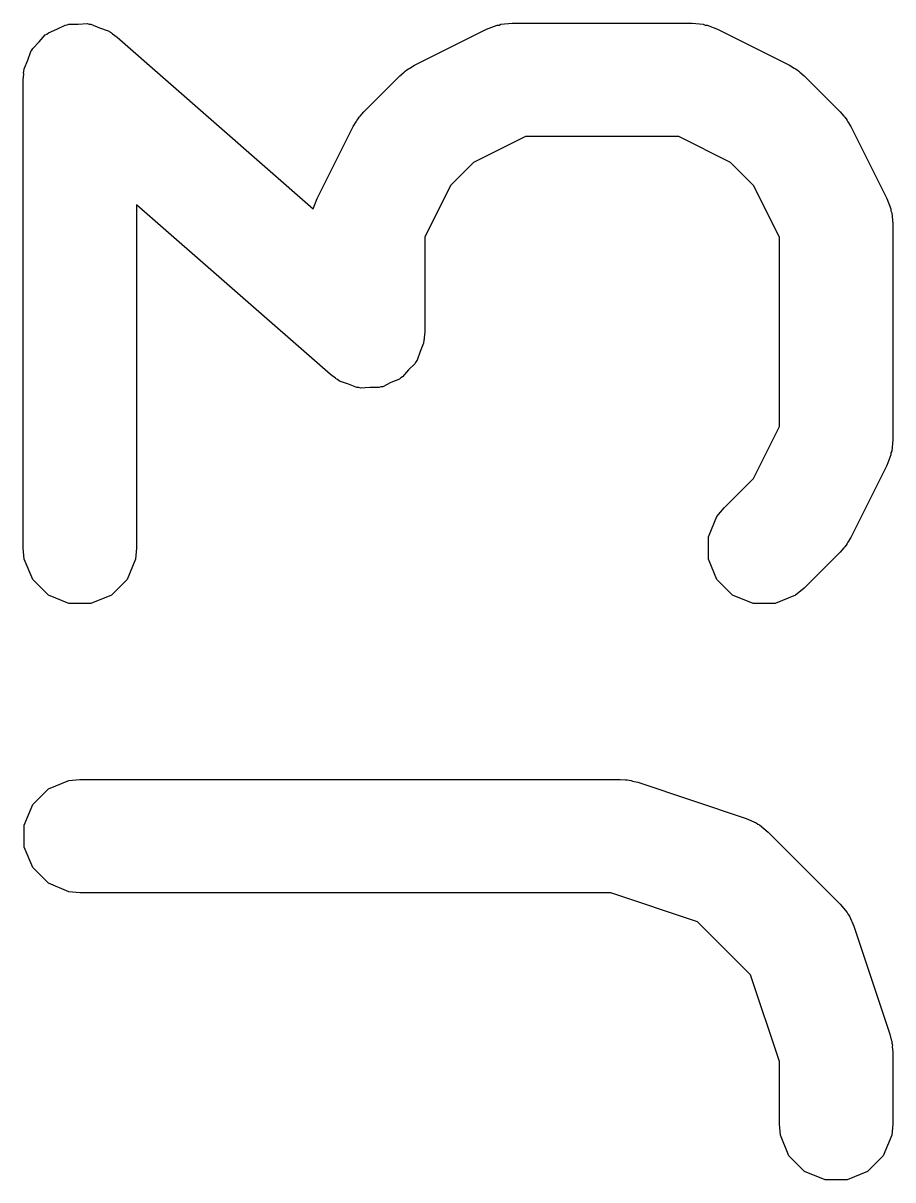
# Model space of a CAD drawing. Header units: millimetres. Extents: x 73 to 176, y -160 to -92.
# Drawn here: x 171.078 to 172.228, y -109.058 to -107.528 of the extents above; entities that cross this region are included whole.
import ezdxf

# ---------------------------------------------------------------- set-up
doc = ezdxf.new("R2010")
doc.units = ezdxf.units.MM
doc.layers.add('F.Fab', color=9, linetype='CONTINUOUS', true_color=0xafafaf)

msp = doc.modelspace()

# ---------------------------------------------------------------- linework, layer by layer
at = {"layer": 'F.Fab', "linetype": 'CONTINUOUS'}
for p, q in [((171.110929, -107.540973), (171.122179, -107.536312)), ((171.122179, -107.536312), (171.133105, -107.53091)), ((171.133105, -107.53091), (171.135628, -107.530741)), ((171.135628, -107.530741), (171.137965, -107.529774)), ((171.137965, -107.529774), (171.15015, -107.529774)), ((171.15015, -107.529774), (171.162303, -107.528964)), ((171.162303, -107.528964), (171.164698, -107.529774)), ((171.164698, -107.529774), (171.167229, -107.529774)), ((171.167229, -107.529774), (171.178486, -107.534437)), ((171.178486, -107.534437), (171.190024, -107.538339)), ((171.190024, -107.538339), (171.192941, -107.540424)), ((171.595246, -107.58387), (171.690484, -107.536251)), ((171.690484, -107.536251), (171.704215, -107.530996)), ((171.704215, -107.530996), (171.706904, -107.530804)), ((171.706904, -107.530804), (171.709393, -107.529774)), ((171.709393, -107.529774), (171.724025, -107.528333)), ((171.724025, -107.528333), (171.96212, -107.528333)), ((171.96212, -107.528333), (171.976752, -107.529774)), ((171.976752, -107.529774), (171.979241, -107.530805)), ((171.979241, -107.530805), (171.981929, -107.530996)), ((171.981929, -107.530996), (171.995661, -107.536251)), ((171.995661, -107.536251), (172.090899, -107.58387)), ((171.090237, -107.561665), (171.098847, -107.553054)), ((171.098847, -107.553054), (171.106873, -107.543882)), ((171.106873, -107.543882), (171.109142, -107.542759)), ((171.109142, -107.542759), (171.110929, -107.540973)), ((171.192941, -107.540424), (171.194265, -107.540973)), ((171.194265, -107.540973), (171.19566, -107.542368)), ((171.19566, -107.542368), (171.201985, -107.54689)), ((171.201985, -107.54689), (171.461294, -107.773785)), ((171.083701, -107.577443), (171.087603, -107.565906)), ((171.087603, -107.565906), (171.089268, -107.564001)), ((171.089268, -107.564001), (171.090237, -107.561665)), ((171.079038, -107.588701), (171.083701, -107.577443)), ((171.588946, -107.587834), (171.595246, -107.58387)), ((172.090899, -107.58387), (172.097195, -107.587833)), ((171.077597, -107.603333), (171.078359, -107.595594)), ((171.078228, -107.593627), (171.078686, -107.592271)), ((171.078359, -107.595594), (171.078228, -107.593627)), ((171.078686, -107.592271), (171.079038, -107.588701)), ((171.528135, -107.645538), (171.575754, -107.597919)), ((171.575754, -107.597919), (171.581503, -107.5932)), ((171.581503, -107.5932), (171.582803, -107.591702)), ((171.582803, -107.591702), (171.585062, -107.59028)), ((171.585062, -107.59028), (171.587119, -107.588592)), ((171.587119, -107.588592), (171.588946, -107.587834)), ((172.097195, -107.587833), (172.099025, -107.588591)), ((172.099025, -107.588591), (172.101083, -107.59028)), ((172.101083, -107.59028), (172.103342, -107.591702)), ((172.103342, -107.591702), (172.104641, -107.5932)), ((172.104641, -107.5932), (172.11039, -107.597918)), ((172.11039, -107.597918), (172.15801, -107.645537)), ((171.077597, -108.22238), (171.077597, -107.603333)), ((171.523416, -107.651287), (171.528135, -107.645538)), ((172.15801, -107.645537), (172.162728, -107.651286)), ((171.514086, -107.66503), (171.51805, -107.65873)), ((171.51805, -107.65873), (171.518808, -107.656903)), ((171.518808, -107.656903), (171.520496, -107.654846)), ((171.520496, -107.654846), (171.521918, -107.652587)), ((171.521918, -107.652587), (171.523416, -107.651287)), ((172.162728, -107.651286), (172.164228, -107.652587)), ((172.164228, -107.652587), (172.16565, -107.654846)), ((172.16565, -107.654846), (172.167338, -107.656903)), ((172.167338, -107.656903), (172.168095, -107.65873)), ((172.168095, -107.65873), (172.17206, -107.66503)), ((171.466467, -107.760268), (171.514086, -107.66503)), ((172.17206, -107.66503), (172.219679, -107.760268)), ((171.74173, -107.678333), (171.673214, -107.712591)), ((171.944415, -107.678333), (171.74173, -107.678333)), ((172.012931, -107.712591), (171.944415, -107.678333)), ((171.673214, -107.712591), (171.642807, -107.742998)), ((172.043339, -107.742998), (172.012931, -107.712591)), ((171.642807, -107.742998), (171.608549, -107.811514)), ((172.077597, -107.811514), (172.043339, -107.742998)), ((171.484161, -107.993109), (171.227597, -107.768615)), ((171.227597, -107.768615), (171.227597, -108.22238)), ((171.461294, -107.773785), (171.466467, -107.760268)), ((172.219679, -107.760268), (172.224934, -107.773999)), ((172.224934, -107.773999), (172.225125, -107.776688)), ((172.225125, -107.776688), (172.226156, -107.779177)), ((172.226156, -107.779177), (172.227597, -107.793809)), ((172.227597, -107.793809), (172.227597, -108.079523)), ((171.608549, -107.811514), (171.608549, -107.936666)), ((172.077597, -108.061818), (172.077597, -107.811514)), ((171.608549, -107.936666), (171.607786, -107.944404)), ((171.607108, -107.951298), (171.602444, -107.962555)), ((171.607459, -107.947727), (171.607108, -107.951298)), ((171.607918, -107.946372), (171.607459, -107.947727)), ((171.607786, -107.944404), (171.607918, -107.946372)), ((171.602444, -107.962555), (171.598543, -107.974093)), ((171.595909, -107.978334), (171.587298, -107.986944)), ((171.596877, -107.975997), (171.595909, -107.978334)), ((171.598543, -107.974093), (171.596877, -107.975997)), ((171.490485, -107.99763), (171.484161, -107.993109)), ((171.491881, -107.999026), (171.490485, -107.99763)), ((171.577003, -107.997239), (171.575217, -107.999026)), ((171.579273, -107.996117), (171.577003, -107.997239)), ((171.587298, -107.986944), (171.579273, -107.996117)), ((171.493204, -107.999574), (171.491881, -107.999026)), ((171.496122, -108.00166), (171.493204, -107.999574)), ((171.507659, -108.005561), (171.496122, -108.00166)), ((171.518917, -108.010225), (171.507659, -108.005561)), ((171.521448, -108.010225), (171.518917, -108.010225)), ((171.523843, -108.011035), (171.521448, -108.010225)), ((171.535996, -108.010225), (171.523843, -108.011035)), ((171.548181, -108.010225), (171.535996, -108.010225)), ((171.550517, -108.009257), (171.548181, -108.010225)), ((171.553041, -108.009089), (171.550517, -108.009257)), ((171.563966, -108.003686), (171.553041, -108.009089)), ((171.575217, -107.999026), (171.563966, -108.003686)), ((172.043339, -108.130333), (172.077597, -108.061818)), ((172.227597, -108.079523), (172.226156, -108.094155)), ((172.224934, -108.099333), (172.219679, -108.113064)), ((172.225125, -108.096643), (172.224934, -108.099333)), ((172.226156, -108.094155), (172.225125, -108.096643)), ((172.219679, -108.113064), (172.17206, -108.208302)), ((172.004326, -108.169346), (172.043339, -108.130333)), ((171.983799, -108.207748), (171.994998, -108.180712)), ((171.994998, -108.180712), (172.004326, -108.169346)), ((171.983799, -108.237011), (171.983799, -108.207748)), ((172.17206, -108.208302), (172.168095, -108.214601)), ((171.079038, -108.237012), (171.077597, -108.22238)), ((171.227597, -108.22238), (171.226156, -108.237012)), ((172.15801, -108.227795), (172.11039, -108.275414)), ((172.162728, -108.222045), (172.15801, -108.227795)), ((172.164228, -108.220745), (172.162728, -108.222045)), ((172.16565, -108.218485), (172.164228, -108.220745)), ((172.167338, -108.216429), (172.16565, -108.218485)), ((172.168095, -108.214601), (172.167338, -108.216429)), ((171.090237, -108.264048), (171.079038, -108.237012)), ((171.226156, -108.237012), (171.214957, -108.264048)), ((171.994997, -108.264047), (171.983799, -108.237011)), ((171.110929, -108.28474), (171.090237, -108.264048)), ((171.214957, -108.264048), (171.194265, -108.28474)), ((172.01569, -108.28474), (171.994997, -108.264047)), ((171.137965, -108.295939), (171.110929, -108.28474)), ((171.194265, -108.28474), (171.167229, -108.295939)), ((172.042726, -108.295939), (172.01569, -108.28474)), ((172.099025, -108.284741), (172.071989, -108.295939)), ((172.11039, -108.275414), (172.099025, -108.284741)), ((171.167229, -108.295939), (171.137965, -108.295939)), ((172.071989, -108.295939), (172.042726, -108.295939)), ((171.110929, -108.540973), (171.137965, -108.529774)), ((171.137965, -108.529774), (171.152597, -108.528333)), ((171.152597, -108.528333), (171.866882, -108.528333)), ((171.866882, -108.528333), (171.874287, -108.529062)), ((171.874287, -108.529062), (171.876262, -108.528922)), ((171.876262, -108.528922), (171.878859, -108.529512)), ((171.878859, -108.529512), (171.881514, -108.529774)), ((171.881514, -108.529774), (171.883345, -108.530532)), ((171.883345, -108.530532), (171.890599, -108.532182)), ((171.890599, -108.532182), (172.033456, -108.579801)), ((171.090237, -108.561665), (171.110929, -108.540973)), ((171.079038, -108.588701), (171.090237, -108.561665)), ((172.033456, -108.579801), (172.046881, -108.585795)), ((171.079038, -108.617965), (171.079038, -108.588701)), ((172.046881, -108.585795), (172.048915, -108.587559)), ((172.048915, -108.587559), (172.051406, -108.588591)), ((172.051406, -108.588591), (172.062772, -108.597919)), ((172.062772, -108.597919), (172.158011, -108.693157)), ((171.090237, -108.645001), (171.079038, -108.617965)), ((171.110929, -108.665693), (171.090237, -108.645001)), ((171.137965, -108.676892), (171.110929, -108.665693)), ((171.152597, -108.678333), (171.137965, -108.676892)), ((171.854712, -108.678333), (171.152597, -108.678333)), ((171.969225, -108.716504), (171.854712, -108.678333)), ((172.158011, -108.693157), (172.167339, -108.704522)), ((172.039426, -108.786704), (171.969225, -108.716504)), ((172.167339, -108.704522), (172.16837, -108.707012)), ((172.16837, -108.707012), (172.170135, -108.709047)), ((172.170135, -108.709047), (172.176129, -108.722473)), ((172.176129, -108.722473), (172.223748, -108.865329)), ((172.077597, -108.901217), (172.039426, -108.786704)), ((172.223748, -108.865329), (172.225397, -108.872584)), ((172.225397, -108.872584), (172.226156, -108.874415)), ((172.226156, -108.874415), (172.226417, -108.877068)), ((172.226417, -108.877068), (172.227008, -108.879666)), ((172.227008, -108.879666), (172.226867, -108.88164)), ((172.226867, -108.88164), (172.227597, -108.889047)), ((172.227597, -108.889047), (172.227597, -108.984285)), ((172.077597, -108.984285), (172.077597, -108.901217)), ((172.079038, -108.998917), (172.077597, -108.984285)), ((172.227597, -108.984285), (172.226156, -108.998917)), ((172.090237, -109.025953), (172.079038, -108.998917)), ((172.226156, -108.998917), (172.214957, -109.025953)), ((172.110929, -109.046645), (172.090237, -109.025953)), ((172.214957, -109.025953), (172.194265, -109.046645)), ((172.137965, -109.057844), (172.110929, -109.046645)), ((172.194265, -109.046645), (172.167229, -109.057844)), ((172.167229, -109.057844), (172.137965, -109.057844))]:
    msp.add_line(p, q, dxfattribs=at)

doc.saveas('drawing.dxf')
